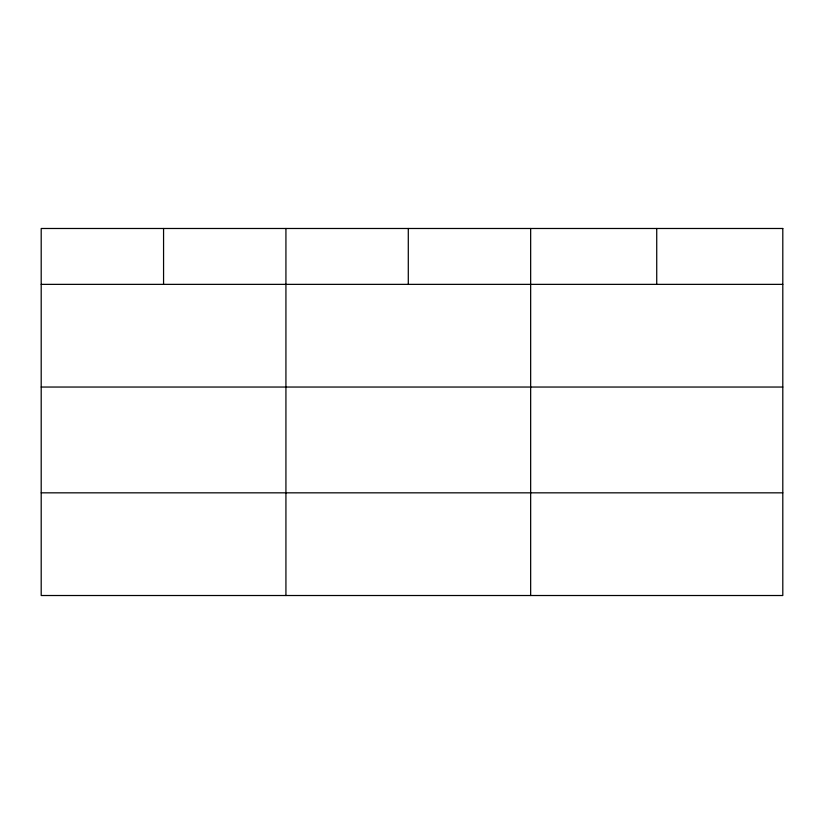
<?xml version="1.0" encoding="UTF-8"?>
<svg xmlns="http://www.w3.org/2000/svg" width="824" height="824" viewBox="0 0 824 824"><rect width="100%" height="100%" fill="white"/><g stroke="black" fill="none" stroke-linecap="round" stroke-linejoin="round"><path stroke-width="1.24" d="M41.2 284.362L782.8 284.362M41.2 387.043L782.8 387.043M41.2 492.834L782.8 492.834M656.728 228.485L656.728 284.362M530.656 228.485L530.656 595.515M408.292 228.485L408.292 284.362M285.928 228.485L285.928 595.515M163.564 228.485L163.564 284.362M782.8 228.485L41.2 228.485L41.2 595.515L782.8 595.515L782.8 228.485"/></g></svg>
